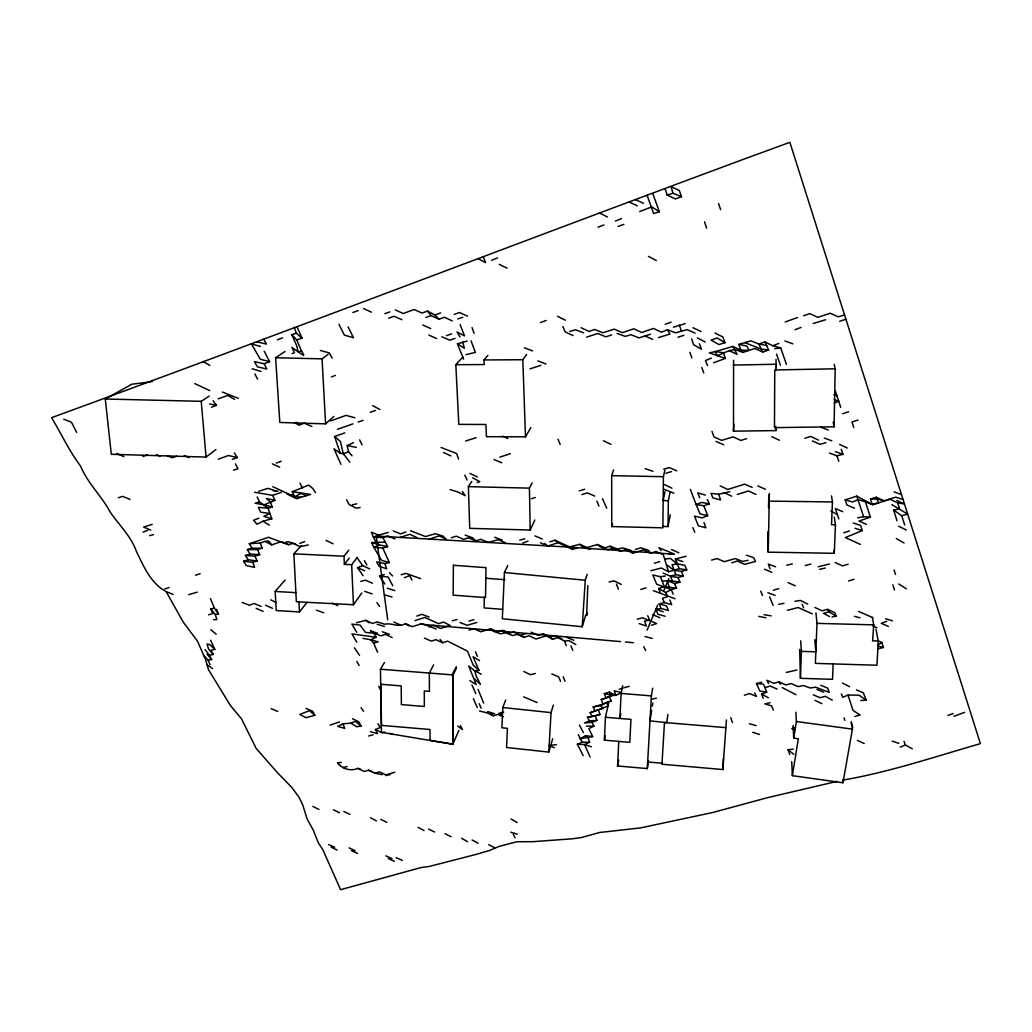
<?xml version="1.0" encoding="UTF-8"?>
<svg xmlns="http://www.w3.org/2000/svg" width="1032" height="1032" viewBox="0 0 1032 1032"><rect width="100%" height="100%" fill="white"/><g stroke="black" fill="none" stroke-linecap="round" stroke-linejoin="round"><path stroke-width="1.5" d="M433.582 664.879L429.364 673.07L429.389 691.376L424.294 690.95L424.333 706.494L401.371 704.585L401.216 685.919L380.937 684.268L381.479 725.38L430.022 729.495L430.034 740.408L452.803 744.162L453.164 674.928L456.428 668.117M776.025 359.407L776.219 369.933L774.774 369.972L774.452 427.622L834.075 426.809L835.185 368.798L834.178 364.335M452.867 744.227L453.164 674.928L380.46 669.226L381.466 732.346L452.867 744.227L458.866 730.359M733.597 360.284L733.481 431.17L775.883 430.602L775.896 427.596M613.588 469.934L611.666 475.649L611.744 526.565L662.867 527.842L663.421 476.694L664.789 470.411M662.892 526.449L668.039 526.578L668.349 500.675L670.116 491.645M484.292 596.973L484.124 607.925L502.739 609.344M768.505 507.899L768.827 495.192M834.282 517.187L835.456 524.824L834.282 553.32L768.234 552.146L769.369 493.373M799.658 649.425L800.432 678.321L832.514 679.327L833.198 663.911M800.432 678.321L801.4 651.373L800.69 640.859M815.964 612.866L816.97 623.367L815.383 663.383L876.942 665.227L878.271 640.988L875.974 629.223M587.827 585.647L586.615 615.524L587.505 612.544M831.508 495.889L832.45 501.939L831.521 524.759L835.456 524.824M507.744 565.497L504.416 572.515L502.326 618.761L582.229 626.721L585.776 614.866M505.667 700.019L502.79 707.526L501.887 727.754L507.434 728.347L506.544 747.503L548.779 752.083L552.688 738.77M605.423 717.266L630.965 719.394L629.778 742.343L604.378 740.176L605.423 717.266L608.583 703.231M648.522 760.649L647.296 768.582L617.562 765.976L618.761 741.402M622.735 685.712L621.109 693.427L619.884 718.466L620.838 713.783M726.051 727.65L664.466 722.516L661.963 764.235L722.864 769.549L726.425 719.988M722.864 769.549L723.432 758.339M548.779 752.083L551.036 712.609L553.346 705.101M647.296 768.582L651.411 695.891L652.676 688.189M582.229 626.721L585.273 580.255L587.156 574.334M733.481 431.17L733.946 424.062M872.311 617.394L873.743 624.85L872.582 640.833L878.271 640.988M667.872 714.35L666.775 722.697L650.005 720.839L651.656 710.467M652.379 706.03L652.843 703.063M851.413 721.536L852.432 729.147L842.976 782.759L792.357 775.677L798.342 738.77L793.711 738.138L796.394 721.523L795.904 712.209M668.039 526.578L670.245 514.774M617.562 765.976L618.71 760.081M665.034 491.516L663.163 500.559L668.349 500.675M604.378 740.176L605.358 735.713M611.744 526.565L612.608 523.663M647.077 630.139L657.681 605.087M663.924 590.343L668.904 578.552M471.766 481.389L468.373 486.64L469.728 528.332L530.19 530.035L534.821 520.025M530.19 530.035L529.429 488.136L532.125 482.834M456.402 666.698L451.977 674.838L453.151 674.941M462.852 357.007L455.822 364.67L458.801 424.384L485.904 424.475L486.433 436.678L525.482 436.833L530.887 427.532M380.46 669.226L384.472 662.505M301.292 545.58L293.888 553.836L296.365 601.759L353.447 604.739L361.806 593M525.482 436.833L522.824 359.729L526.565 354.569M353.447 604.739L351.667 564.71L357.317 557.357M351.667 564.71L344.365 564.349L349.203 558.17M285.116 579.984L275.157 591.452L276.241 610.557L299.461 611.937L307.02 602.443M344.365 564.349L343.991 556.222L348.842 550.12M455.822 364.67L484.202 364.58L484.008 359.949L487.917 355.318M284.987 351.473L275.621 357.743L279.814 422.475L325.583 423.855L333.839 416.438M150.569 381.905L131.838 384.188L105.277 399.01L111.314 454.286L206.065 457.086L215.933 449.526M275.621 357.743L322.074 358.852L328.099 354.363M105.277 399.01L201.214 401.319L209.225 396.056M595.064 711.267L593.194 706.946L600.959 705.694L606.274 702.444L608.287 705.927L590.149 712.725L592.149 716.479L600.043 714.479L598.276 709.913L590.149 712.725M585.505 735.623L580.229 738.783L582.267 742.253L589.646 742.202L587.956 737.377L585.505 735.623L592.639 736.564L588.859 728.566L593.929 726.218L591.981 722.4L584.422 722.955L589.44 720.929L596.986 720.323L595.206 715.847L587.427 717.266L589.44 720.929M877.948 644.923L881.844 642.601L883.469 647.49L877.935 648.754M606.145 698.212L611.46 695.117L616.027 695.4L621.29 692.549L614.233 690.782L616.027 695.4L609.28 692.188L604.326 693.633L606.145 698.212L601.23 699.541L603.049 704.03L611.163 701.012L609.344 696.6L601.23 699.541M676.528 588.214L664.079 586.46L658.713 588.537L665.743 592.549L671.264 589.543L676.528 588.214L674.631 583.583L667.382 580.732L662.273 581.21L660.325 576.695L652.83 574.979L656.713 584.28L671.264 589.543L673.161 594.161M837.055 781.379L767.305 797.723L712.841 812.468L640.782 827.87L599.618 832.489L581.029 837.649L572.115 838.81L533.312 841.661L516.838 841.764L499.217 846.369L489.89 850.342L476.591 854.277L429.08 866.506L421.004 867.564L340.599 889.687L322.732 849.504L318.333 842.847L313.225 830.025L307.085 818.918L302.673 804.741L298.79 796.859L291.566 787.158L277.801 773.097L256.078 748.303L241.578 718.904L230.381 705.475L208.477 669.639L205.497 659.319L197.383 641.014L183.18 622.038L166.152 591.594C150.737 583.364 143.616 566.284 136.301 551.153C130.858 535.931 118.925 524.94 110.076 511.872C101.471 495.812 87.772 483.44 80.573 466.103C69.234 450.984 61.314 433.879 51.6 417.676C283.452 332.949 513.923 244.378 745.452 158.58L789.867 142.313L980.4 743.646C935.057 756.675 890.087 771.936 843.505 779.986M342.908 723.858L337.709 726.373L344.752 728.373L342.908 723.858L350.699 723.174L355.46 721.394L360.994 726.051L356.827 726.786L350.699 723.174M257.149 497.037L259.548 501.952L268.049 508.17L271.803 518.799L263.057 521.212L256.865 524.204L253.588 520.244L258.826 518.193M589.646 742.202L584.589 744.588L577.314 744.188L583.157 755.592M259.548 501.952L255.097 503.255L264.115 504.803L274.938 500.391L272.693 495.386L254.607 492.225M377.506 633.274L370.346 630.784L373.868 633.093L376.151 637.273L370.81 639.763L362.98 638.369M352.054 455.809L348.545 451.822L347.216 445.579L353.473 442.676M292.25 491.709L310.619 494.418L301.383 497.192L294.584 496.715L292.25 491.709L308.594 485.13L312.67 488.342L315.573 492.716M954.123 716.273L964.623 712.325M860.753 700.522L866.261 700.212L859.063 695.194L848.02 695.052L842.834 697.297L841.39 693.968M900.201 747.194L905.335 745.001L912.288 748.781M591.981 722.4L596.986 720.323M711.409 358.117L705.475 360.555L707.565 365.638M713.551 362.774L725.328 358.401L723.355 352.686L715.137 351.602L709.345 352.88L725.328 358.401M339.489 721.871L330.175 725.096M695.129 333.091L687.106 329.608L675.547 332.807L667.42 329.737L661.409 332.188L653.45 328.447L641.749 332.51L633.816 328.795L622.283 332.639L614.246 329.131L602.92 332.755L594.78 329.466L589.04 331.466L581.132 327.75M370.423 731.688L377.518 733.571L375.442 729.469L380.318 727.496L377.996 723.819M690.305 489.31L696.123 504.532L703.837 505.732L707.655 515.652L702.082 517.883L694.471 516.09L698.329 525.817L705.888 527.778L704.005 522.682M615.42 221.029L621.522 218.603M834.308 402.97L838.732 401.216L835.327 391.089M404.441 577.688L409.652 575.611L411.949 580.087M378.757 535.131L373.429 537.233L371.327 532.177L378.757 535.131L388.264 532.46M491.645 260.27L497.553 257.948M785.236 321.971L797.439 317.546M363.045 575.65L357.536 567.664L362.735 565.626L369.727 568.929M577.314 744.188L582.267 742.253M264.231 363.741L266.798 369.056L257.394 366.786L254.465 361.664L264.231 363.741L269.623 361.664L264.179 351.164M794.988 329.763L801.026 327.441M764.867 341.966L768.672 350.054L762.725 352.067L754.843 348.506L743.001 352.363L740.834 350.183L738.847 344.417L750.832 340.818L758.83 344.043L764.867 341.966L772.852 345.72L778.889 343.411M598.005 227.234L603.952 224.963M395.32 309.897L403.177 313.522L414.077 309.51L422.049 313.057L427.48 311.084L435.001 315.018L440.677 312.864M763.216 698.354L761.539 694.149L766.712 692.175L765.034 687.622L763.358 684.113L756.469 683.584L759.862 691.13L766.712 692.175M639.698 211.547L651.798 206.903L659.371 211.754L653.604 213.547L647.103 195.254M331.375 376.938L335.413 375.403M277.402 339.773L282.587 337.825M281.401 492.264L272.693 495.386M681.481 196.686L672.967 193.281L671.071 186.65L679.34 190.507L681.481 196.686L675.38 198.97L667.149 195.061L665.124 188.688M405.834 531.983L400.597 533.931L393.218 530.887M352.905 312.502L358.22 310.542M302.002 338.096L296.313 333.194L291.824 334.678L296.79 340.031L302.002 338.096L297.087 326.963M211.418 407.24L216.436 405.382L213.082 400.738M618.026 226.511L623.921 224.344M665.227 324.293L671.161 322.113M476.075 437.71L465.638 440.999M886.707 621.303L881.251 623.302L888.371 626.385M218.191 398.829L227.724 395.45L234.561 399.332M540.407 322.577L546.122 320.488M232.277 459.395L237.283 457.576L234.341 452.932M337.58 429.273L352.97 423.855M348.545 451.822L343.269 453.732L340.354 453.306L334.007 448.817L340.96 464.323M947.879 715.434L953.168 713.512M388.651 318.191L393.927 316.295L401.938 319.726M427.48 311.084L431.183 315.599L439.013 319.21L444.457 317.237L452.248 320.9M522.773 543.013L528.049 541.103M673.432 327.221L685.08 323.674M249.293 543.748L260.257 543L262.192 548.147L251.95 548.211L249.293 543.748L268.449 537.285L288.509 544.69L293.088 543.322L299.99 546.663L308.284 544.948M499.849 457.112L510.401 453.706M794.369 727.637L791.802 728.553L794.537 730.14M340.354 453.306L334.562 436.523L344.856 432.86M260.257 543L265.031 541.374L271.751 544.883L281.439 541.529M142.958 456.479L147.679 454.802M370.295 412.284L375.532 410.426M292.043 353.576L294.507 352.712L291.837 347.397L303.279 355.382M294.236 422.759L299.293 424.978L304.363 423.185L311.909 426.526M330.446 420.992L346.081 415.38L354.802 417.715M143.113 532.061L147.757 530.409M896.834 500.404L904.419 504.003L897.685 502.842L890.152 499.269L872.762 504.713L856.805 496.134L845.195 499.836L846.924 504.971L854.419 508.247M425.881 317.469L431.183 315.599M454.145 314.425L459.55 312.528L467.509 316.115M416.851 616.091L421.843 614.337L429.041 617.007M276.254 463.046L281.246 461.291M650.418 334.265L638.989 337.877L630.913 334.69L625.289 336.38L617.072 333.426M577.61 547.863L572.425 549.385L558.054 542.664L547.605 546.122L540.446 542.716M384.82 313.651L389.941 311.87M218.32 459.188L228.407 455.486L237.283 457.576M743.001 352.363L735.068 349.538L729.25 350.622L717.356 355.705L715.137 351.602L732.862 346.442L740.834 350.183L748.909 350.351L746.91 346.068L738.847 344.417M803.606 315.74L809.759 313.612L817.821 317.353L830.205 313.251L838.216 316.798L844.511 314.979M455.035 338.393L449.746 340.212L441.838 336.78M853.296 522.992L860.546 525.43L862.249 530.59L845.414 537.556L860.275 544.406M611.589 334.897L605.9 336.832L597.863 333.491L586.653 337.129M446.379 335.671L451.629 333.891M299.796 543.309L304.672 541.658M842.654 413.767L848.627 411.729M424.423 638.124L431.26 641.066L435.968 639.685L442.728 642.768L447.591 641.13L467.483 651.179L473.224 665.059L478.964 670.413L474.643 670.774L468.683 665.975L476.216 684.526L469.882 680.656M176.769 456.247L172.202 457.782L167.145 455.692M876.374 497.243L878.542 502.881L872.208 504.287L870.492 499.024L876.374 497.243L883.972 500.804L895.763 497.205L902.974 499.449M651.411 625.302L656.636 623.534L642.433 617.729L637.247 619.303M839.713 321.3L845.879 319.223M382.82 537.543L387.645 546.625L379.389 544.935L375.854 541.839L373.429 537.233L382.82 537.543L387.813 535.866L395.075 538.936M463.6 359.123L457.46 343.811L467.225 341.076M529.958 368.901L540.82 365.354M658.429 337.567L669.91 334.097L667.42 329.737M531.132 632.177L538.059 635.312L543.038 633.803L552.688 639.26L557.719 637.582L564.504 641.04L569.135 640.691L575.817 644.561M195.564 575.211L200.144 573.689M254.956 556.132L257.136 560.969L248.222 559.783L245.461 555.487L254.956 556.132L259.664 554.571L257.6 549.579L247.396 549.605L250.002 554.094L259.664 554.571M581.88 494.612L587.298 492.819L594.767 496.108M358.117 422.036L363.109 420.398M677.959 337.245L683.777 335.335M477.158 482.537L479.777 481.686L472.695 477.777M703.837 505.732L709.384 503.938L707.397 499.578M731.791 562.788L737.261 561.008L744.536 564.336L755.489 561.498L753.683 557.68L746.329 555.19M301.383 497.192L296.623 498.727L286.819 493.915M243.565 561.292L252.672 562.272L254.646 567.329L246.287 565.601L243.565 561.292L248.222 559.783M744.382 695.233L749.529 693.556L756.379 696.394L754.689 693.014M118.383 497.734L122.64 496.366L130.019 499.385M813.242 323.506L825.574 319.752M384.872 584.035L379.479 576.127L384.368 574.553M737.261 494.444L748.458 491L755.914 494.38M549.798 541.877L555.023 540.226L569.535 546.883L579.765 544.341L587.092 547.502L597.567 544.509L604.868 547.773L610.144 546.225L612.931 548.379L620.284 551.269L625.56 549.669L632.758 553.139L643.388 549.875L650.624 553.204L655.978 551.475L663.254 554.61L668.53 571.728L679.224 568.684L686.77 569.87L684.861 565.317L677.314 563.923L672.077 564.736L675.831 574.669L683.326 576.088L681.43 571.418L673.87 570.232L666.956 565.007M843.75 532.77L849.465 530.925M394.83 772.271L385.826 774.916L379.466 771.884L374.964 773.213L368.605 770.194L364.167 771.42L357.833 768.363C350.622 771.614 342.198 768.93 337.516 762.725L341.347 762.442M188.766 594.613L197.241 592.162M545.863 635.931L535.931 639.014L529.106 635.751L524.153 637.299L514.31 632.01L509.55 633.067L502.455 630.384L497.488 631.971L490.6 628.772L480.783 631.79L473.869 628.682L468.992 630.152M804.767 438.278L810.662 436.407L818.402 440.071M451.319 537.711L456.299 536.188L463.536 539.375L468.58 537.801L475.817 540.949L480.899 539.336L488.175 542.419L498.108 539.697L505.435 542.716M857.979 420.063L851.993 421.946L853.799 427.558M457.692 318.952L462.762 317.366M724.903 342.701L718.969 344.546L711.113 340.121L717.059 337.98L724.903 342.701L722.89 336.948L714.931 333.039M257.6 549.579L262.192 548.147M531.39 498.714L535.324 497.488M521.237 635.093L526.217 633.558M569.883 331.478L575.404 329.776L583.686 332.833M283.245 543.103L287.902 541.658L295.655 544.161M164.694 588.95L169.029 587.608M429.144 539.194L439.206 535.905L446.263 539.362L443.063 536.15L435.31 533.712L425.481 536.588L410.568 530.745M356.517 622.76L365.612 620.348L372.488 623.457L377.299 621.896L384.665 624.231C391.631 622.464 398.571 627.998 405.421 623.625L412.349 626.656L421.998 623.65L436.278 628.965M476.771 622.502L467.07 625.327L460.014 622.49M787.3 610.338L798.123 607.525L812.326 613.846M667.149 195.061L672.967 193.281M233.49 470.166L237.953 468.786L235.412 463.871M845.195 499.836L852.484 501.991L858.16 499.63L865.397 501.81L870.428 517.096L859.011 521.083L866.428 524.333M247.396 549.605L251.95 548.211M245.461 555.487L250.002 554.094M579.287 490.858L584.654 489.22M415.096 620.542L424.797 617.446L438.639 623.638L443.515 622.09L450.262 625.508L440.612 628.398L433.672 625.353L428.861 626.824M765.034 687.622L770.207 686.035L777.057 689.066M654.404 563.253L659.732 561.627M399.926 537.478L409.833 534.292L416.954 537.607M773.329 590.227L778.76 588.588M468.992 621.096L473.894 619.626M848.498 580.952L854.07 579.274M385.258 542.071L371.61 542.535L373.816 547.386L382.846 548.069L387.645 546.625M663.679 469.238L669.226 467.586L676.811 470.889M635.441 549.424L640.782 547.824L648.29 550.185L650.624 553.204M619.226 689.234L622.954 688.112M746.6 438.69L740.834 440.406L733.133 436.897L721.652 440.367L713.963 436.897L712.028 431.415M665.911 473.275L671.445 471.637M543.038 633.803L549.875 637.183L554.868 635.699L561.808 638.795M479.532 711.022L486.678 712.725L493.27 715.782L497.992 714.389L503.242 716.866M593.194 706.946L603.049 704.03M258.684 491.271L267.972 488.355L275.97 490.974M252.672 562.272L257.136 560.969M640.808 589.44L646.058 587.905M368.605 736.022L373.107 734.707M609.344 696.6L614.246 695.168M607.487 702.095L611.163 701.012M848.188 564.233L842.525 565.884L835.159 562.569M624.205 687.738L629.185 686.28M681.43 571.418L686.77 569.87M598.276 709.913L603.139 708.52L600.959 705.694M675.831 574.669L670.49 576.204L663.228 573.082M718.698 494.263L720.529 499.94L712.944 497.953L710.996 493.361L718.698 494.263L729.766 491.658M595.206 715.847L600.043 714.479M825.974 442.676L820.04 444.328L812.365 440.948M401.125 574.721L405.86 573.405L420.695 578.63M711.577 560.105L717.021 558.583L724.361 561.666L735.313 558.557L742.653 561.46L748.148 560.273M897.685 502.842L899.62 509.021L893.583 510.027L901.71 515.703L907.605 514.052L891.867 504.648M314.837 715.279L306.078 717.704L299.757 714.466L309.406 710.674L314.837 715.279L312.619 711.229L306.001 708.378M805.283 565.575L810.894 564.027M152.22 524.359L143.616 527.068L150.762 530.113M373.636 643.091L378.176 641.84L370.81 639.763L373.636 643.091L377.609 652.276M519.741 540.149L524.798 538.769M854.78 716.505L860.082 715.047L852.987 710.351L848.02 695.052M829.483 564.001L818.17 566.749M535.363 673.432L530.538 674.734L523.817 671.522M820.763 685.274L827.638 688.099L829.225 692.343L815.525 687.17L810.197 687.983L803.335 685.519L798.058 686.615L791.157 683.558L785.92 684.938L779.018 681.868L773.794 683.274L766.892 680.282L768.556 683.532M274.938 500.391L266.372 498.443L270.216 501.926L272.358 507.022L268.049 508.17L258.361 507.318L260.722 512.207L269.92 513.485L263.87 516.335L271.803 518.799M452.351 620.787L457.112 619.523M686.138 556.287L675.418 558.97L679.224 568.684M678.024 577.494L679.92 582.19L672.4 580.926L670.49 576.204L678.024 577.494L683.326 576.088M674.631 583.583L679.92 582.19M756.469 683.584L761.681 682.216M149.511 535.673L153.407 534.653M360.787 581.377L365.354 580.19L372.475 583.209M832.089 616.904L836.255 616.065L834.772 612.673L827.574 609.357L822.053 610.802L814.854 607.448M836.255 616.065L828.98 611.912L823.484 613.305L829.509 616.543M342.766 767.64L347.087 766.531M524.153 637.299L517.174 634.435L512.401 635.557L505.435 632.655L500.662 633.867L493.515 631.339L490.6 628.772M208.58 614.775L212.682 613.743L210.825 608.816L214.45 608.274L218.526 614.233L215.185 614.427L210.825 608.816M829.496 453.087L837.017 455.809L842.976 454.325L841.261 449.243M612.931 548.379L607.758 549.643L600.353 546.908L597.567 544.509M796.885 670.013L786.268 672.451M659.203 603.849L666.517 605.913L668.401 610.493L661.099 608.493L659.203 603.849L664.402 602.598L671.716 604.662L669.832 600.005M786.758 565.239L792.344 563.923M503.706 712.157L499.049 713.254L501.965 714.995M650.805 570.735L661.357 568.013L668.53 571.728M385.697 775.6L390.006 774.606M610.144 546.225L617.575 549.076L622.773 547.889L630.333 550.12L632.758 553.139M210.593 640.279L214.824 649.399L210.812 650.315L213.263 654.456L209.367 655.255L205.071 649.644M384.678 732.049L381.788 732.707L375.442 729.469M651.463 699.296L656.417 698.174M819.627 569.329L825.265 568.077M352.376 504.777L356.762 503.81M770.066 702.753L764.893 703.876L771.704 705.901L773.355 710.158M384.872 563.511L386.69 568.8L379.144 566.271L376.628 561.937L384.872 563.511L389.322 562.569L382.846 548.069M465.896 354.621L475.313 352.441L471.082 340.844M303.834 354.982L301.602 351.138L298.145 351.848L296.674 345.707L291.824 334.678M609.061 581.932L614.13 580.926L621.251 584.37M778.541 604.365L783.972 603.32M289.579 495.334L292.211 494.831M857.682 517.806L863.603 516.697L870.428 517.096M592.639 736.564L580.229 738.783L578.333 734.655M587.427 717.266L592.149 716.479M794.924 601.308L800.432 600.418L807.656 604.055M360.116 507.499L356.001 508.144L349.113 504.48L346.636 499.759M665.111 616.246L657.836 614.221L656.004 609.254L661.099 608.493M660.325 576.695L665.472 575.998M203.317 654.92L208.025 660.054L211.637 659.577L209.367 655.255M665.24 559.047L670.413 558.415L677.314 563.923M789.725 754.521L788.087 749.748L793.234 749.155M774.671 348.674L780.747 348.003L786.436 364.373M551.914 745.143L556.442 744.665M265.031 541.374L268.591 541.013L271.751 544.883M213.534 619.742L216.926 619.497L215.185 614.427M733.21 365.083L776.258 364.232M835.185 368.798L776.219 369.933L775.961 364.348M484.008 359.949L522.824 359.729M870.492 499.024L877.2 499.049L883.972 500.804M668.478 553.694L673.573 553.732L658.868 547.695L661.164 550.662M769.524 501.139L832.45 501.939M586.55 726.115L593.929 726.218M611.666 475.649L663.421 476.694M468.373 486.64L529.429 488.136M816.97 623.367L873.743 624.85M801.4 651.373L815.848 651.798L814.764 639.737M672.4 580.926L667.382 580.732L669.046 586.821M293.888 553.836L343.991 556.222M275.157 591.452L295.887 592.639M674.541 554.223L565.059 546.883L376.19 536.047L387.697 619.78M376.151 637.273L351.977 633.919L356.75 642.162M486.137 578.294L504.88 579.674M621.109 693.427L651.411 695.891M420.011 624.154L620.606 641.594M625.418 642.007L633.442 642.704M647.683 761.99L662.028 763.241M504.416 572.515L585.273 580.255M379.479 576.127L388.097 577.004L392.805 585.789M502.79 707.526L551.036 712.609M273.196 490.664L277.93 491.219M768.672 350.054L760.79 349.01L744.833 342.585M796.394 721.523L852.432 729.147M764.106 614.724L771.188 615.833M766.763 345.449L758.83 344.043L762.725 352.067M347.216 445.579L356.298 447.359M374.964 773.213L382.137 774.645M709.384 503.938L701.721 502.39L696.123 504.532L700.044 513.923L707.655 515.652M758.726 616.362L765.834 617.781M604.326 693.633L611.46 695.117L609.28 692.188M209.638 403.938L216.436 405.382M256.684 341.824L266.424 344.056L263.599 338.806M854.47 616.362L860.004 617.781M269.623 361.664L260.348 359.265L251.357 343.862L260.515 346.468M878.013 646.045L883.469 647.49M645.026 636.512L652.237 638.447M264.115 504.803L272.358 507.022M749.387 723.742L756.185 725.638M320.359 350.428L329.427 352.97L332.149 358.22M384.42 594.806L392.031 596.986M772.852 345.72L780.747 348.003M705.424 495.089L697.787 492.857L699.735 497.824M389.322 562.569L381.569 560.299L373.816 547.386L379.389 544.935L371.61 542.535M510.827 832.205L517.316 834.14M675.057 598.766L653.333 590.652M252.13 368.772L260.967 371.443M885.598 618.749L892.512 620.838M377.08 624.231L384.446 626.45M450.12 489.632L458.066 492.07L465.213 495.695L462.465 491.542M487.646 711.577L494.651 713.731M357.833 768.363L360.245 769.111M833.908 394.727L836.926 395.669M855.038 528.32L862.249 530.59M752.741 732.307L759.513 734.449M387.374 588.214L394.843 590.614M591.375 746.794L584.589 744.588L590.111 757.037M834.191 399.732L838.732 401.216L840.667 407.356M590.098 549.398L582.603 546.908L579.765 544.341M639.195 623.638L646.38 626.05L644.561 621.161L649.644 620.116L647.709 615.704M892.151 741.118L898.808 743.35M645.206 468.67L652.946 471.276M441.09 447.475L456.608 453.538L458.595 459.034M364.722 591.349L372.139 593.903M656.004 609.254L663.215 611.77M382.24 631.765L389.374 634.254M835.456 451.655L842.976 454.325M316.411 610.157L323.674 612.75M675.418 558.97L682.797 561.614M824.297 438.071L831.882 440.819M775.6 566.762L768.311 564.117L770.091 568.903M465.148 535.105L472.695 537.84L475.817 540.949M767.911 592.742L775.084 595.348M784.913 340.934L792.808 343.85M494.715 537.259L502.223 540.058M894.06 491.838L901.439 494.612M537.233 702.586L523.663 696.871M524.437 347.771L532.615 350.932M673.909 493.193L663.847 489.194M820.659 427.08L828.309 430.099M222.422 392.07L238.328 398.365M242.172 602.443L249.305 605.242L254.156 603.488L261.173 606.416M865.397 501.81L872.762 504.713M816.957 689.492L823.794 692.201M537.917 360.865L545.967 364.051M63.713 419.185L71.479 422.269L76.665 432.434M390.109 733.339L392.766 734.423M566.787 637.389L573.805 640.266M166.152 591.594L173.118 594.445M872.969 617.729L858.624 611.434M494.096 459.588L501.733 462.762M534.989 535.918L542.355 539.001M813.281 694.846L820.118 697.709L825.368 696.316L832.295 700.148M752.173 487.349L744.627 484.176L727.676 489.478L720.168 485.866M842.822 511.717L835.352 508.557L838.835 518.941M764.57 569.251L771.833 572.321M856.457 689.879L863.384 692.807L866.261 700.212M271.094 708.636L277.711 711.422M184.264 455.447L189.269 457.589M548.947 745.465L554.249 747.736M357.536 567.664L364.683 570.748M551.823 673.935L558.647 676.876L560.544 681.378M396.146 857.695L402.299 860.34M328.537 844.537L334.678 847.182M788.048 582.629L795.259 585.75M265.508 605.268L272.461 608.274M256.168 608.351L263.096 611.357M652.817 614.685L659.899 617.768M156.361 454.57L160.089 456.183M716.002 441.412L723.677 444.779M116.577 453.409L123.917 456.66M644.781 335.852L652.701 339.386M368.605 770.194L371.972 771.691M385.891 855.876L391.992 858.598M757.849 485.904L765.396 489.271M306.117 495.683L301.112 493.438L294.584 496.715L272.796 486.73M282.845 542.161L288.509 544.69M351.46 850.678L357.536 853.399M635.222 199.563L643.491 203.291M422.875 325.003L430.718 328.563M428.822 335.026L436.613 338.56M671.535 549.54L678.85 552.842M393.747 621.986L400.622 625.108M857.36 740.408L864.184 743.517M332.252 603.114L337.799 605.642M629.068 202.027L637.312 205.794M363.574 308.542L371.417 312.167M443.489 452.48L450.932 455.899M209.715 390.573L194.777 383.594M272.345 463.845L279.672 467.212M349.035 847.891L355.098 850.678M502.752 436.188L507.796 438.523M388.303 858.508L394.353 861.307M573.07 335.555L565.226 331.917L562.866 326.486M692.988 327.75L700.973 331.478M839.597 444.418L847.298 448.017M771.743 436.639L779.444 440.225M724.245 492.703L731.675 496.173M343.759 811.474L349.848 814.325M814.983 700.406L821.859 703.618M782.243 687.596L795.982 694.704M326.022 540.433L333.065 543.761M603.41 440.767L610.944 444.341M872.672 625.727L876.955 627.753M469.986 473.43L477.352 476.939M331.091 847.169L337.103 850.046M729.25 350.622L737.093 354.389L732.862 346.442M392.173 637.57L385.517 634.358L380.821 635.828L373.868 633.093L365.522 632.461L360.142 625.134L351.886 624.115L356.775 632.306M499.217 264.347L507.112 268.165M270.655 599.863L276.073 602.507M664.505 484.576L671.935 488.213M428.525 829.057L434.588 832.024M380.847 819.382L386.897 822.349M557.577 316.347L565.381 320.217M312.902 806.456L318.901 809.423M898.743 526.243L906.302 530.022M352.493 718.698L358.891 721.91L360.994 726.051M445.05 833.675L451.1 836.72M599.502 212.966L607.448 217.004M333.465 809.772L339.438 812.816M481.247 674.18L474.643 670.774L476.216 676.141L480.448 684.371L474.694 679.095M488.691 844.666L494.741 847.788M878.258 640.73L881.844 642.601M697.374 337.877L705.23 341.979M842.434 683.003L849.478 686.693M648.431 256.387L656.339 260.541M478.048 258.645L485.659 262.67L483.273 256.865M372.629 405.653L379.853 409.459M761.539 694.149L768.389 697.761M370.475 817.731L376.435 820.879M418.089 827.367L424.049 830.592M472.101 839.971L478.087 843.234M461.614 838.307L467.548 841.661M202.994 361.471L209.844 365.38M830.837 510.879L837.223 514.568M896.318 538.523L904.058 543M511.008 818.957L517.071 822.543M479.519 660.648L473.108 656.726L478.964 670.413M263.057 521.212L269.416 525.185M898.691 583.983L906.367 588.846M457.46 343.811L464.374 348.248L462.697 342.056M405.421 623.625L408.904 625.869M554.868 635.699L557.719 637.582M365.612 620.348L369.159 622.799M206.916 664.556L212.579 668.62M549.875 637.183L552.688 639.26M457.692 726.051L462.439 729.585L460.414 725.522M502.455 630.384L505.435 632.655M555.023 540.226L558.054 542.664M788.087 749.748L793.789 754.315M617.575 549.076L620.284 551.269M296.029 422.269L299.293 424.978M210.812 629.701L216.191 634.203M334.562 436.523L340.418 441.477L343.269 453.732L349.861 462.13M569.535 546.883L572.425 549.385M544.664 543.335L547.605 546.122M214.824 649.399L209.78 644.561L207.045 644.084L208.619 649.205L213.263 654.456M490.652 713.215L493.27 715.782M389.412 572.76L392.612 575.946M435.001 315.018L439.013 319.21M357.098 557.693L362.735 565.626M337.516 762.725L340.16 765.731M207.058 654.275L211.637 659.577M359.523 655.346L354.389 647.812M440.071 639.466L442.728 642.768M361.071 707.681L363.548 711.242M376.925 602.52L379.595 606.377M779.018 681.868L780.618 684.293M460.027 336.883L457.021 331.994L464.516 335.916L460.091 324.512M364.373 560.673L366.915 565.007M583.377 732.527L579.391 725.006M356.853 661.409L359.175 665.485M827.574 609.357L828.98 611.912M299.912 483.182L302.518 487.942M473.365 698.754L477.274 707.462M254.878 373.984L257.639 379.17M602.469 498.727L606.739 508.183M643.723 646.664L645.71 650.547M348.132 326.963L353.447 337.709L344.353 335.129L338.973 324.332M378.718 686.319L380.834 690.524M513.226 834.153L515.084 837.829M210.489 598.625L214.45 608.274M665.743 592.549L667.743 596.586L662.454 598.289L664.402 602.598M471.921 684.887L475.855 693.672M359.639 439.838L362.051 444.947M802.07 604.288L803.67 607.719M464.813 475.081L467.096 480.061M483.66 703.05L478.01 689.35M208.025 660.054L210.077 664.595M570.864 645.877L572.825 650.328M479.209 703.708L481.144 708.133M296.79 340.031L301.602 351.138M769.666 596.999L773.123 605.423M475.468 651.76L477.429 656.352M692.82 527.61L694.768 532.28M596.857 501.088L598.921 506.067M558.015 439.245L560.183 444.457M563.175 676.695L565.059 681.223M216.552 609.37L218.526 614.233M564.504 641.04L566.387 645.735M760.739 591.117L762.506 595.567M856.805 496.134L863.603 516.697M658.713 588.537L660.596 593.361M699.361 343.785L701.438 349.19L693.697 344.791L691.685 338.986M616.478 584.151L618.362 589.169M659.371 211.754L652.779 193.552M701.747 367.457L703.772 372.952M903.993 741.324L905.335 745.001M776.567 354.105L780.373 365.199M689.892 352.351L691.917 357.988M472.05 327.531L474.101 333.439M679.34 325.106L681.378 330.975M662.273 581.21L664.079 586.46M294.326 327.363L296.313 333.194M730.759 717.679L732.436 722.581M851.116 722.735L852.729 727.483M894.047 569.935L895.544 574.424M718.556 203.51L720.633 209.69M844.047 717.885L844.873 720.362M837.017 455.809L838.81 461.265M901.71 515.703L904.69 524.991M892.835 584.834L894.512 590.046M893.583 510.027L897.002 520.786M704.559 221.815L706.559 228.137M833.211 422.217L834.075 426.809M833.869 550.353L834.282 553.32M842.641 779.689L842.976 782.759M151.988 380.357L152.13 381.724M201.214 401.319L206.065 457.086M322.074 358.852L325.583 423.855M298.945 601.901L299.461 611.937M793.118 725.483L793.711 738.138M791.738 761.629L792.357 775.677M775.703 426.332L775.883 430.602M767.911 531.712L768.234 552.146M453.383 565.278L453.164 595.154L485.543 597.58L485.995 567.639L453.383 565.278"/></g></svg>
